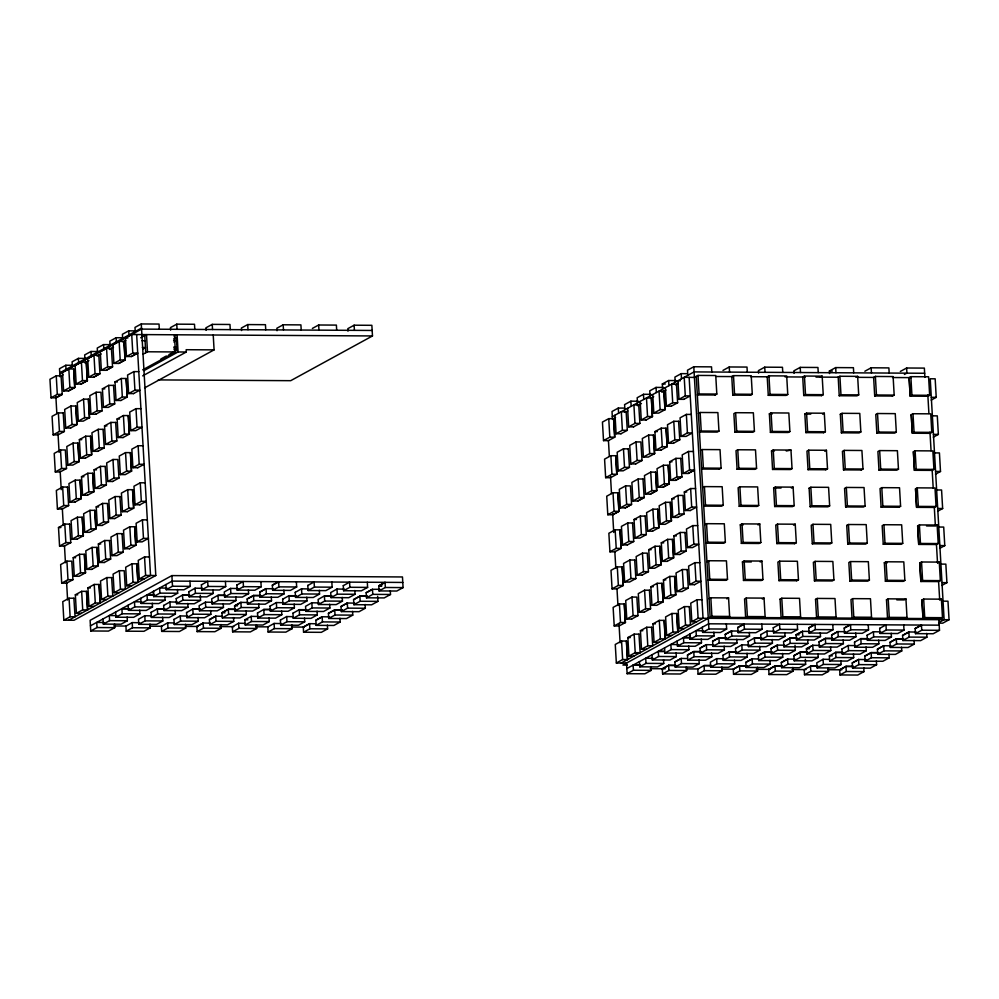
<?xml version="1.0" encoding="UTF-8"?>
<svg xmlns="http://www.w3.org/2000/svg" width="999" height="999" viewBox="0 0 999 999"><rect width="100%" height="100%" fill="white"/><g stroke="black" fill="none" stroke-linecap="round" stroke-linejoin="round"><path stroke-width="1.5" d="M71.716 365.284L65.809 365.259L59.515 368.693L59.977 376.723M85.777 358.416L78.384 358.366L72.103 361.813L72.39 366.958M98.364 351.536L90.971 351.486L84.678 354.932L84.977 360.077M110.939 344.643L103.546 344.605L97.253 348.052L97.552 353.196M123.514 337.762L116.134 337.724L109.84 341.159L110.14 346.316M136.101 330.881L128.709 330.844L122.415 334.278L122.715 339.423M159.328 329.208L159.028 324.063L141.284 323.951L135.002 327.397L135.29 332.542M59.753 372.814L141.521 328.072M59.815 373.838L141.583 329.108L372.165 330.457M61.164 375.861L56.244 375.836L49.95 379.27L51.024 397.802L55.944 397.839L62.238 394.393L61.064 375.861M68.819 368.943L62.525 372.39L63.599 390.921L68.531 390.946L74.813 387.512L73.751 368.981L68.819 368.943L69.893 387.487L63.599 390.921M81.406 362.063L75.112 365.509L76.174 384.041L81.106 384.066L87.4 380.631L86.326 362.1L81.406 362.063L82.467 380.594L76.174 384.041M98.901 355.207L93.981 355.182L87.687 358.629L88.761 377.16L93.681 377.185L99.975 373.738L98.801 355.207M106.556 348.301L100.275 351.735L101.336 370.279L106.269 370.304L112.55 366.858L111.389 348.326L106.556 348.301L107.63 366.833L101.336 370.279M119.143 341.421L112.85 344.855L113.923 363.386L118.844 363.424L125.137 359.977L124.063 341.446L119.143 341.421L120.205 359.952L113.923 363.386M126.498 356.506L132.792 353.072L137.712 353.097L131.431 356.531L126.498 356.506L125.424 337.974L131.718 334.528L372.477 335.951L371.865 325.312L354.121 325.199L347.839 328.646L347.977 331.168M60.327 376.323L63.049 374.825M84.865 362.899L88.948 360.664M97.128 356.181L101.211 353.946M109.39 349.475L113.474 347.24M123.014 342.02L125.749 340.534M140.709 337.787L146.503 334.615L147.49 351.785L143.032 354.22M194.793 329.42L194.493 324.263L176.761 324.163L170.467 327.61L170.617 330.12M51.024 397.802L57.305 394.368L62.238 394.393M88.761 377.16L95.042 373.713L99.975 373.738L93.581 377.185M142.745 349.063L145.442 347.59L142.382 347.565M55.844 397.839L62.138 394.393M68.419 390.946L74.713 387.512L73.651 368.981M81.006 384.066L87.3 380.631L86.226 362.1M106.169 370.304L112.45 366.858M118.744 363.424L125.037 359.977L123.963 341.446M131.319 356.531L137.612 353.097M174.363 336.288L177.098 334.802L178.084 351.96L144.018 370.604M173.726 339.011L176.448 337.525L177.173 350.087L169.018 354.545M173.901 342.033L176.623 340.547L173.589 340.534M230.27 329.62L229.97 324.475L212.238 324.375L205.944 327.809L206.094 330.332M63.299 412.924L58.379 412.899L52.085 416.333L53.159 434.865L58.079 434.902M70.567 428.009L76.948 424.575L75.887 406.044L70.954 406.019L64.673 409.453L65.734 427.984L70.667 428.022M83.541 399.125L77.248 402.572L78.322 421.103L83.242 421.128L89.535 417.694L88.461 399.163L83.541 399.125L84.603 417.657L78.322 421.103M95.717 414.248L102.11 410.814L100.936 392.27L96.116 392.245L89.823 395.691L90.897 414.223L95.817 414.248M113.524 385.389L114.698 403.921L108.304 407.367L103.471 407.342L102.41 388.811L108.691 385.364L113.624 385.389M120.979 400.487L116.059 400.449L114.985 381.918L121.279 378.484L126.199 378.509L127.273 397.04L120.879 400.487M138.786 371.628L133.854 371.603L127.572 375.037L128.634 393.569L133.566 393.606M174.4 350.749L177.123 349.263L174.088 349.25M160.851 359.016L166.296 356.031M142.695 369.842L175.412 351.948L174.413 334.79M142.682 375.874L186.301 352.01L186.164 349.712L214.086 349.875L213.224 335.015M265.746 329.832L265.447 324.687L247.702 324.575L241.421 328.022L241.558 330.544M53.159 434.865L59.441 431.431L64.373 431.456L63.199 412.924M65.734 427.984L72.028 424.55L76.948 424.575M90.897 414.223L97.19 410.776L102.11 410.814M103.471 407.342L109.765 403.896L114.698 403.921M116.059 400.449L122.34 397.015L127.273 397.04L126.099 378.509M128.634 393.569L134.927 390.134L139.848 390.159L133.466 393.594M57.979 434.902L64.373 431.456M144.58 387.899L214.086 349.875M301.211 330.045L300.911 324.887L283.179 324.787L276.885 328.234L277.035 330.744M60.115 471.965L66.508 468.519L65.335 449.987L60.514 449.962L54.221 453.396L55.295 471.928L60.215 471.965M73.089 443.081L66.808 446.516L67.87 465.047L72.802 465.084L79.083 461.638L78.022 443.106L73.089 443.081L74.163 461.613L67.87 465.047M85.377 458.191L80.457 458.166L79.383 439.635L85.677 436.188L90.597 436.226L91.671 454.757L85.277 458.191M103.184 429.345L98.252 429.308L91.958 432.754L93.032 451.286L97.964 451.311M115.659 422.452L116.833 440.984L110.439 444.43L105.607 444.405L104.545 425.874L110.839 422.427L115.759 422.452M123.114 437.55L118.194 437.512L117.12 418.981L123.414 415.547L128.347 415.572L129.408 434.103L123.014 437.55M140.921 408.691L135.989 408.666L129.708 412.1L130.769 430.631L135.702 430.669L141.995 427.222L137.063 427.197L130.769 430.631M312.362 328.434L318.656 325L336.388 325.1L336.688 330.244M55.295 471.928L61.588 468.494L66.508 468.519M80.457 458.166L86.738 454.72L91.671 454.757L90.497 436.226M93.032 451.286L99.326 447.839L104.246 447.877L103.084 429.345M105.607 444.405L111.9 440.959L116.833 440.984M118.194 437.512L124.488 434.078L129.408 434.103M97.852 451.311L104.246 447.877M67.582 487.05L62.65 487.025L56.356 490.472L57.43 509.003L62.363 509.028L68.644 505.581L67.482 487.05M74.838 502.147L81.231 498.701L80.157 480.169L75.237 480.144L68.943 483.578L70.005 502.11L74.937 502.147M87.512 495.254L82.592 495.229L81.518 476.698L87.812 473.264L92.732 473.289L93.806 491.82L87.413 495.254M105.22 466.408L106.381 484.94L100 488.374L95.167 488.349L94.106 469.817L100.387 466.371L105.32 466.408M112.575 481.493L118.968 478.046L117.795 459.515L112.974 459.49L106.681 462.937L107.755 481.468L112.675 481.493M125.549 452.609L119.256 456.056L120.33 474.587L125.262 474.612L131.543 471.166L130.482 452.634L125.549 452.609L126.623 471.141L120.33 474.587M143.057 445.754L138.137 445.729L131.843 449.163L132.904 467.694L137.837 467.732M372.477 335.951L290.709 380.681L158.279 379.907M57.43 509.003L63.724 505.556L68.644 505.581M70.005 502.11L76.299 498.676L81.231 498.701L80.057 480.169M82.592 495.229L88.886 491.795L93.806 491.82M95.167 488.349L101.461 484.902L106.381 484.94M107.755 481.468L114.036 478.022L118.968 478.046M132.904 467.694L139.198 464.26L144.131 464.285L137.737 467.732M69.618 524.113L70.779 542.644L64.398 546.091L59.565 546.066L58.504 527.534L64.785 524.088L69.718 524.113M76.973 539.21L83.367 535.764L82.293 517.232L77.373 517.207L71.079 520.641L72.153 539.173L77.073 539.21M89.947 510.327L83.654 513.761L84.728 532.292L89.648 532.33L95.941 528.883L94.88 510.352L89.947 510.327L91.021 528.858L84.728 532.292M102.235 525.437L97.303 525.412L96.241 506.88L102.522 503.434L107.455 503.471L108.529 522.002L102.135 525.437M120.03 496.59L115.11 496.553L108.816 499.999L109.89 518.531L114.81 518.556M127.298 511.675L133.679 508.229L132.617 489.697L127.685 489.672L121.403 493.119L122.465 511.65L127.397 511.675M145.192 482.817L140.272 482.792L133.978 486.226L135.052 504.757L139.972 504.795M59.565 546.066L65.859 542.619L70.779 542.644M72.153 539.173L78.434 535.739L83.367 535.764M97.303 525.412L103.596 521.965L108.529 522.002M109.89 518.531L116.171 515.084L121.104 515.122L119.93 496.578M122.465 511.65L128.759 508.204L133.679 508.229L132.517 489.697M135.052 504.757L141.334 501.323L146.266 501.348L139.872 504.795M114.71 518.556L121.104 515.122M66.533 583.154L72.927 579.707L71.753 561.176L66.921 561.151L60.639 564.597L61.701 583.129L66.633 583.154M73.214 557.704L79.508 554.27L84.428 554.295L85.502 572.827L79.108 576.273L74.288 576.248L73.214 557.704L75.624 557.729M91.696 569.393L98.077 565.946L97.015 547.415L92.083 547.39L85.802 550.824L86.863 569.355L91.796 569.393M104.371 562.499L99.438 562.474L98.377 543.943L104.67 540.496L109.59 540.534M122.178 533.653L117.245 533.616L110.951 537.062L112.025 555.594L116.945 555.619L123.239 552.185L122.065 533.653M129.433 548.738L135.827 545.292L134.753 526.76L129.82 526.735L123.539 530.182L124.6 548.713L129.533 548.738M147.328 519.88L142.407 519.855L136.114 523.289L137.188 541.833L142.108 541.858L148.401 538.411L143.469 538.386L137.188 541.833M61.701 583.129L67.994 579.682L72.927 579.707M74.288 576.248L80.569 572.802L85.502 572.827M86.863 569.355L93.157 565.921L98.077 565.946L96.915 547.415M99.438 562.474L105.732 559.04L110.664 559.065L109.49 540.534M112.025 555.594L118.319 552.147L123.239 552.185M124.6 548.713L130.894 545.267L135.827 545.292M104.271 562.499L110.664 559.065M73.988 598.239L69.068 598.214L62.775 601.66L63.836 620.192L74.026 620.254L155.794 575.511L141.284 323.951M81.344 613.336L76.424 613.311L75.35 594.78L81.643 591.333L86.563 591.358L87.637 609.889L82.592 609.927M87.937 587.887L94.218 584.452L99.151 584.477L100.212 603.009L95.292 602.984L88.998 606.418L87.937 587.887L90.347 587.912M111.726 577.597L106.806 577.572L100.512 581.006L101.586 599.537L106.506 599.575M114.161 592.657L120.454 589.21L125.375 589.248L124.213 570.716L119.38 570.679L113.087 574.125L114.161 592.657L119.093 592.682M126.736 585.776L133.029 582.33L137.962 582.367L136.888 563.823L131.968 563.798L125.674 567.245L126.736 585.776L131.668 585.801M149.475 556.942L144.543 556.918L138.249 560.364L139.323 578.896L144.243 578.921M63.836 620.192L70.13 616.745L75.062 616.783L73.889 598.239M76.424 613.311L82.717 609.865L81.643 591.333M101.586 599.537L107.867 596.103L112.8 596.128L111.626 577.597M139.323 578.896L145.617 575.449L155.794 575.511M68.769 620.217L150.537 575.474L136.651 334.565M379.058 590.933L385.339 587.487L385.052 582.342L378.758 585.789L379.058 590.933L396.79 591.033L403.084 587.599L402.472 576.96L171.89 575.599L90.122 620.342L90.734 630.981L108.479 631.081L114.76 627.647L114.548 623.863M90.434 625.836L172.215 581.093L402.784 582.442M90.734 630.981L97.028 627.547L114.76 627.647M103.022 618.955L103.322 624.1L109.603 620.654L127.348 620.766L127.123 616.982M115.597 612.062L115.896 617.22L122.19 613.773L139.922 613.873L139.71 610.102M128.184 605.182L128.471 610.339L134.765 606.893L152.497 606.992L152.285 603.209M140.759 598.301L141.059 603.446L147.352 600.012L165.085 600.112L164.86 596.328M153.334 591.42L153.634 596.565L159.927 593.131L177.66 593.231L177.447 589.447M165.921 584.54L166.221 589.685L172.502 586.238L190.247 586.351L189.947 581.193M127.348 620.766L121.054 624.2L103.322 624.1M139.922 613.873L133.629 617.32L115.896 617.22M152.497 606.992L146.216 610.439L128.471 610.339M165.085 600.112L158.791 603.558L141.059 603.446M177.66 593.231L171.378 596.665L153.634 596.565M190.247 586.351L183.953 589.785L166.221 589.685M139.598 622.752L132.205 622.602L125.924 626.148L126.211 631.193L143.943 631.293L150.237 627.859L150.012 624.075M150.699 615.859L144.78 615.721L138.499 619.268L138.786 624.313L156.531 624.412L162.812 620.966L162.6 617.182M151.074 612.387L157.367 608.841L164.748 608.878M163.661 605.494L169.942 601.947L177.335 602.097M176.236 598.613L182.517 595.067L189.91 595.117L182.53 595.179M188.823 591.733L195.105 588.186L202.497 588.336M201.398 584.852L207.68 581.306L207.979 586.45L201.686 589.897L201.398 584.74M126.211 631.193L132.505 627.747L150.237 627.859M138.786 624.313L145.08 620.866L162.812 620.966M151.074 612.275L151.373 617.419L157.655 613.985L175.399 614.085L175.175 610.302M163.649 605.394L163.948 610.539L170.242 607.105L187.974 607.205L187.762 603.421M176.236 598.513L176.536 603.658L182.817 600.212L200.562 600.324L200.262 595.279M188.811 591.633L189.111 596.778L195.404 593.331L213.137 593.443L212.924 589.66M175.399 614.085L169.106 617.532L151.373 617.419M187.974 607.205L181.681 610.651L163.948 610.539M200.562 600.324L194.268 603.758L176.536 603.658M213.137 593.443L206.843 596.878L189.111 596.778M225.424 581.406L225.712 586.55L219.43 589.997L201.686 589.897M161.388 626.361L167.682 622.814L173.589 622.951M173.976 619.467L180.257 615.921L187.65 616.071M186.551 612.587L192.832 609.04L200.225 609.09M212.812 602.31L205.419 602.16L199.138 605.706L199.425 610.751L217.158 610.851L223.451 607.417L223.227 603.633M237.974 588.548L230.582 588.399L224.288 591.945L224.588 596.977L242.32 597.09L248.614 593.643L248.389 589.86M236.875 585.052L243.157 581.505L243.456 586.663L237.163 590.097L236.863 584.952M161.388 626.248L161.688 631.393L167.969 627.959L185.714 628.059L185.489 624.275M173.963 619.368L174.263 624.512L180.557 621.078L198.289 621.178L198.077 617.394M186.551 612.487L186.838 617.632L193.132 614.185L210.864 614.298L210.652 610.514M199.425 610.751L205.719 607.305L223.451 607.417M225.387 595.317L217.994 595.279L211.713 598.826L212 603.871L218.294 600.424L236.026 600.524L235.814 596.753M224.588 596.977L230.869 593.543L248.614 593.643M185.714 628.059L179.42 631.505L161.688 631.393M198.289 621.178L191.995 624.625L174.263 624.512M210.864 614.298L204.583 617.732L186.838 617.632M236.026 600.524L229.745 603.97L212 603.871M260.889 581.618L261.189 586.763L254.895 590.209L237.163 590.097M210.539 623.164L203.147 623.014L196.853 626.46L197.153 631.605L214.897 631.705L221.179 628.271L220.966 624.487M221.653 616.271L215.734 616.133L209.44 619.58L209.74 624.725L227.472 624.825L233.766 621.39L233.541 617.607M246.129 610.726L246.341 614.497L240.047 617.944L222.315 617.844L222.015 612.687L228.309 609.253L235.702 609.29M258.704 603.833L258.928 607.617L252.635 611.063L234.89 610.951L234.603 605.806L240.884 602.372L248.289 602.522M260.864 595.529L253.471 595.479L247.178 598.925L247.477 604.07L265.21 604.183L271.503 600.736L271.278 596.952M272.34 585.164L278.634 581.718L278.921 586.863L272.64 590.309L272.34 585.164L278.634 581.83M196.865 626.56L203.159 623.126M209.44 619.68L215.734 616.246M222.028 612.799L228.309 609.353L235.702 609.402M234.603 605.918L240.896 602.472M247.19 599.038L253.471 595.591L260.864 595.629M259.765 592.145L266.059 588.711L273.451 588.748M197.153 631.605L203.446 628.159L221.179 628.271M209.74 624.725L216.021 621.278L233.766 621.39M222.315 617.844L228.609 614.397L246.341 614.497M234.89 610.951L241.184 607.517L258.928 607.617M247.477 604.07L253.771 600.636L271.503 600.736M266.346 593.756L266.046 588.598L259.765 592.045L260.052 597.19L266.346 593.756L284.078 593.856L283.866 590.072M624.225 408.091L618.306 408.054L612.025 411.501L612.474 419.393M638.274 401.223L630.893 401.173L624.6 404.62L624.899 409.765M650.861 394.33L643.468 394.293L637.175 397.739L637.474 402.884M663.436 387.45L656.043 387.412L649.762 390.846L650.062 396.004M662.637 389.111L662.337 383.966L668.631 380.532L676.023 380.569M687.125 373.676L681.206 373.638L674.924 377.085L675.212 382.23M711.825 372.015L711.525 366.858L693.793 366.758L687.499 370.204L687.799 375.349M284.078 593.856L277.797 597.29L260.052 597.19M296.366 581.818L296.666 586.975L290.372 590.409L272.64 590.309M608.341 440.634L614.735 437.2L613.673 418.668L608.741 418.643L602.447 422.077L603.521 440.609L608.441 440.634M612.312 416.645L694.08 371.903L924.662 373.264M244.543 623.364L238.624 623.226L232.342 626.773L232.63 631.818L250.362 631.917L256.656 628.471L256.443 624.7M269.018 617.807L269.231 621.59L262.949 625.037L245.205 624.937L244.917 619.78L251.199 616.346L258.604 616.495M257.492 613.011L263.786 609.465L271.166 609.502L263.786 609.565M270.08 606.118L276.361 602.572L283.753 602.722M282.655 599.238L288.948 595.691L296.328 595.741L288.948 595.804M295.242 592.357L301.523 588.811L308.916 588.96M307.817 585.476L314.098 581.93L314.398 587.075L308.104 590.521L307.817 585.364M612.824 419.13L615.559 417.632M625.099 412.412L627.822 410.926M637.362 405.706L641.445 403.471M650.986 398.251L653.708 396.753M661.887 392.282L665.983 390.047M675.524 384.827L678.246 383.329M715.072 395.017L716.82 394.056L715.746 375.524L698.014 375.424L694.405 377.397L684.215 377.335L685.289 395.866L678.995 399.313L677.934 380.781L680.344 380.794M232.63 631.818L238.923 628.371L256.656 628.471M245.205 624.937L251.498 621.49L269.231 621.59M257.492 612.899L257.792 618.044L264.073 614.61L281.818 614.71L281.593 610.926M270.067 606.018L270.367 611.163L276.661 607.729L294.393 607.829L294.181 604.045M282.655 599.138L282.954 604.283L289.235 600.836L306.98 600.948L306.755 597.165M295.229 592.257L295.529 597.402L301.823 593.955L319.555 594.055L319.343 590.284M722.976 370.404L729.258 366.97L747.002 367.07L747.289 372.215M281.818 614.71L275.524 618.156L257.792 618.044M294.393 607.829L288.099 611.263L270.367 611.163M306.98 600.948L300.687 604.383L282.954 604.283M319.555 594.055L313.261 597.502L295.529 597.402M331.843 582.03L332.13 587.175L325.849 590.621L308.104 590.521M603.521 440.609L609.815 437.175L614.735 437.2L613.561 418.668M615.034 415.197L616.096 433.728L622.389 430.282L627.31 430.319L626.148 411.788M627.609 408.316L628.683 426.848L634.964 423.401L639.897 423.426L638.723 404.895M640.184 401.436L641.258 419.967L647.552 416.521L652.472 416.546L651.41 398.014L646.478 397.989L647.552 416.521M652.772 394.543L653.833 413.074L660.127 409.64L665.059 409.665L663.985 391.133L659.065 391.108L660.127 409.64M665.346 387.662L666.42 406.193L672.714 402.759L677.634 402.784L676.46 384.253L671.64 384.228L672.714 402.759M267.807 626.985L274.101 623.438L281.493 623.588M280.394 620.092L286.676 616.545L292.595 616.695M292.969 613.211L299.25 609.665L306.643 609.715M319.23 602.934L311.838 602.784L305.557 606.331L305.844 611.376L323.576 611.475L329.87 608.041L329.645 604.258M344.393 589.173L337 589.023L330.706 592.569L331.006 597.602L348.738 597.714L355.032 594.268L354.807 590.484M343.294 585.676L349.575 582.13L349.875 587.287L343.581 590.721L343.281 585.576M620.928 433.753L627.31 430.319M633.503 426.873L639.897 423.426M646.078 419.992L652.472 416.546M665.059 409.665L658.666 413.111L653.833 413.074M671.241 406.218L677.634 402.784M683.828 399.338L690.222 395.904L685.289 395.866M716.82 394.056L699.088 393.956L697.339 394.905L715.109 394.992M731.743 376.586L733.491 375.636L751.223 375.736L752.297 394.268L750.549 395.217M267.807 626.873L268.107 632.017L274.388 628.583L292.133 628.683L291.908 624.899M280.382 619.992L280.682 625.137L286.975 621.703L304.707 621.803L304.495 618.019M292.969 613.111L293.256 618.256L299.55 614.81L317.282 614.922L317.07 611.138M305.844 611.376L312.138 607.929L329.87 608.041M331.805 595.941L324.413 595.904L318.132 599.45L318.419 604.495L324.712 601.048L342.445 601.148L342.232 597.377M331.006 597.602L337.287 594.168L355.032 594.268M782.766 372.427L782.467 367.282L764.735 367.17L758.441 370.617L758.591 373.139M292.133 628.683L285.839 632.13L268.107 632.017M304.707 621.803L298.414 625.249L280.682 625.137M317.282 614.922L311.001 618.356L293.256 618.256M342.445 601.148L336.163 604.595L318.419 604.495M367.307 582.242L367.607 587.387L361.313 590.834L343.581 590.721M610.476 477.709L616.87 474.263L615.809 455.731L610.876 455.706L604.582 459.14L605.656 477.672L610.589 477.709M628.383 448.851L623.463 448.813L617.17 452.26L618.231 470.791L623.164 470.816L629.457 467.382L628.284 448.851M635.639 463.936L642.032 460.502L640.859 441.958L636.038 441.933L629.745 445.379L630.819 463.911L635.739 463.936M648.613 435.052L642.332 438.499L643.393 457.03L648.326 457.055L654.607 453.608L653.546 435.077L648.613 435.052L649.687 453.583L643.393 457.03M660.901 450.174L655.981 450.137L654.907 431.605L661.201 428.171L666.121 428.196L667.195 446.728L660.801 450.174M678.708 421.316L673.776 421.291L667.482 424.725L668.556 443.256L673.488 443.294M691.283 414.435L686.363 414.398L680.069 417.844L681.131 436.376L686.063 436.401L692.357 432.967L687.424 432.929L681.131 436.376M315.484 623.776L309.565 623.638L303.284 627.085L303.571 632.23L321.316 632.33L327.597 628.895L327.385 625.112M329.545 616.907L322.153 616.758L315.859 620.204L316.159 625.349L333.891 625.449L340.184 622.015L339.96 618.231M342.12 609.914L334.727 609.877L328.434 613.311L328.733 618.468L346.466 618.568L352.759 615.122L352.547 611.351M354.707 603.146L347.302 602.996L341.021 606.43L341.321 611.575L359.053 611.688L365.347 608.241L365.122 604.457M367.282 596.153L359.89 596.103L353.596 599.55L353.896 604.695L371.628 604.807L377.922 601.361L377.634 596.316M303.284 627.185L309.578 623.751M315.859 620.304L322.153 616.87M328.446 613.423L334.74 609.977L342.12 610.027M341.021 606.543L347.315 603.096M353.609 599.662L359.89 596.216L367.282 596.253M366.183 592.769L372.477 589.335L379.857 589.273M385.052 582.454L378.758 585.889L381.718 585.913M698.401 413.449L700.149 412.487L717.881 412.587L718.955 431.118L717.207 432.08L699.475 431.98L701.223 431.019L718.955 431.118M731.78 376.573L732.804 395.117L734.552 394.168L752.297 394.268M768.955 375.836L767.207 376.798L768.281 395.329L786.051 395.417L787.761 394.48L786.7 375.949L768.955 375.836L770.029 394.368L768.281 395.329M303.571 632.23L309.865 628.783L327.597 628.895M316.159 625.349L322.44 621.902L340.184 622.015M328.733 618.468L335.027 615.022L352.759 615.122M341.321 611.575L347.602 608.141L365.347 608.241M353.896 604.695L360.189 601.261L377.922 601.361M372.764 594.368L372.465 589.223L366.183 592.669L366.471 597.814L372.764 594.368L390.497 594.48L390.284 590.696M818.243 372.639L817.944 367.482L800.211 367.382L793.918 370.829L794.068 373.351M390.497 594.48L384.215 597.914L366.471 597.814M605.656 477.672L611.95 474.238L616.87 474.263M618.231 470.791L624.525 467.345L629.457 467.382M630.819 463.911L637.112 460.464L642.032 460.502M655.981 450.137L662.262 446.703L667.195 446.728L666.021 428.196M668.556 443.256L674.849 439.822L679.77 439.847L678.608 421.316M673.376 443.294L679.77 439.847M735.626 412.699L733.878 413.648L734.939 432.18L752.722 432.267L754.432 431.331L753.358 412.799L735.626 412.699L736.688 431.231L734.939 432.18M802.684 376.998L804.432 376.049L822.165 376.148L823.238 394.68L821.49 395.641M829.532 373.551L829.395 371.029L835.676 367.595L853.421 367.694L853.72 372.839M820.416 377.11L822.165 376.148M613.011 492.769L606.73 496.203L607.792 514.735L612.724 514.772L619.005 511.326L617.944 492.794L613.011 492.769L614.085 511.301L607.792 514.735M625.599 485.876L619.305 489.323L620.379 507.854L625.299 507.879L631.593 504.445L630.419 485.914L625.599 485.876L626.66 504.42L620.379 507.854M643.106 479.033L638.174 478.996L631.88 482.442L632.954 500.974L637.874 500.998L644.168 497.564L642.994 479.033M650.749 472.115L644.467 475.561L645.529 494.093L650.461 494.118L656.755 490.671L655.681 472.14L650.749 472.115L651.823 490.646L645.529 494.093M663.336 465.234L657.042 468.668L658.116 487.212L663.036 487.237L669.33 483.791L668.256 465.259L663.336 465.234L664.397 483.766L658.116 487.212M680.744 458.379L681.905 476.91L675.624 480.357L670.691 480.319L669.63 461.788L675.911 458.354L680.843 458.379M693.418 451.498L688.498 451.461L682.205 454.907L683.279 473.439L688.199 473.464L694.492 470.029L689.56 470.005L683.279 473.439M700.536 450.512L702.285 449.55L720.029 449.65L721.091 468.181L719.342 469.143M769.355 413.861L771.091 412.899L788.835 413.012L789.897 431.543L788.149 432.492L770.416 432.392L769.38 413.836L772.339 413.861M802.721 376.985L803.758 395.529L805.506 394.58L823.238 394.68M838.161 377.21L839.909 376.261L857.641 376.361L858.715 394.892L856.967 395.841L839.222 395.741L838.198 377.197M864.859 371.241L871.153 367.794L888.885 367.907L889.185 373.052M855.931 377.297L857.641 376.361M632.954 500.974L639.248 497.527L644.168 497.564M670.691 480.319L676.985 476.885L681.905 476.91M612.624 514.772L618.905 511.326L617.844 492.794M625.199 507.879L631.493 504.445L626.66 504.42M637.774 500.998L644.068 497.564M650.361 494.118L656.643 490.671L655.581 472.14M662.936 487.237L669.23 483.791L668.156 465.259M675.524 480.357L681.805 476.91M688.099 473.464L694.392 470.029M721.091 468.181L703.358 468.081L701.61 469.043L719.38 469.118M737.761 449.762L736.013 450.711L737.087 469.243L754.857 469.33L756.568 468.394L755.494 449.862L737.761 449.762L738.823 468.294L737.087 469.243M770.416 432.392L772.165 431.431L789.897 431.543M823.663 432.679L805.893 432.604L804.857 414.048L806.568 413.111L824.3 413.211L825.374 431.743L823.626 432.704M839.222 395.741L840.971 394.792L858.715 394.892M892.432 396.054L894.18 395.104L893.118 376.573L875.374 376.461L873.626 377.422L874.699 395.954L892.469 396.041M875.711 376.461L873.963 377.422L858.291 377.335M900.336 371.453L906.63 368.007L924.362 368.107L924.899 377.372M822.589 414.148L824.3 413.211M614.76 551.835L621.153 548.389L620.079 529.857L615.147 529.832L608.866 533.266L609.927 551.798L614.86 551.835M632.654 522.976L627.734 522.952L621.44 526.386L622.514 544.917L627.434 544.954M645.142 516.096L646.303 534.627L639.909 538.061L635.089 538.036L634.028 519.505L640.309 516.058L645.242 516.096M652.497 531.181L658.89 527.747L657.817 509.203L652.896 509.178L646.603 512.624L647.664 531.156L652.597 531.181M665.471 502.297L659.178 505.744L660.252 524.275L665.172 524.3L671.465 520.854L670.404 502.322L665.471 502.297L666.545 520.829L660.252 524.275M677.759 517.42L672.827 517.382L671.765 498.851L678.046 495.417L682.979 495.442L684.053 513.973L677.659 517.42M690.334 510.539L685.414 510.501L684.34 491.97L690.634 488.536L695.554 488.561M904.407 374.425L906.917 373.052M702.672 487.574L704.42 486.613L722.165 486.713L723.226 505.257L721.478 506.206L703.746 506.106L705.494 505.144L723.226 505.257M771.528 450.899L772.552 469.455L790.321 469.542L792.045 468.606L790.971 450.074L773.238 449.962L771.49 450.924L774.437 450.936M805.893 432.604L807.642 431.643L825.374 431.743M840.296 414.273L842.045 413.324L859.777 413.424L860.851 431.955L859.103 432.917L841.358 432.804L840.334 414.26M874.699 395.954L876.448 394.992L894.18 395.104M927.946 396.241L910.176 396.153L909.102 377.622L910.851 376.673L928.583 376.773L929.657 395.304L927.909 396.266M790.971 450.074L786.263 451.011M609.927 551.798L616.221 548.364L621.153 548.389L619.979 529.857M622.514 544.917L628.796 541.483L633.728 541.508L632.554 522.976M635.089 538.036L641.383 534.59L646.303 534.627M647.664 531.156L653.958 527.709L658.89 527.747M672.827 517.382L679.12 513.948L684.053 513.973M685.414 510.501L691.695 507.067L696.628 507.092L690.234 510.526M627.335 544.942L633.728 541.508M756.955 506.418L758.703 505.457L757.629 486.925L739.897 486.825L738.149 487.774L739.223 506.306L756.992 506.393M772.552 469.455L774.3 468.494L792.045 468.606M825.761 469.767L827.509 468.806L826.448 450.274L808.703 450.174L806.955 451.136L808.029 469.667L825.798 469.742M841.358 432.804L843.106 431.855L860.851 431.955M877.522 413.524L875.773 414.485L876.835 433.017L894.605 433.104L896.315 432.167L895.254 413.636L877.522 413.524L878.583 432.055L876.835 433.017M929.657 395.304L911.925 395.204L910.176 396.153L909.14 377.61M824.737 451.211L826.448 450.274M616.895 588.898L623.289 585.451L622.215 566.92L617.295 566.895L611.001 570.329L612.062 588.861L616.995 588.898M634.79 560.039L629.87 560.014L623.576 563.448L624.65 581.98L629.57 582.017L635.864 578.571L634.69 560.039M642.057 575.124L648.438 571.69L647.277 553.159L642.444 553.121L636.163 556.568L637.225 575.099L642.157 575.124M648.738 549.687L655.032 546.241L659.952 546.278L661.026 564.81L654.632 568.244L649.812 568.219L648.738 549.687L651.148 549.7M667.32 561.363L662.387 561.338L661.313 542.807L667.607 539.36L672.539 539.385L673.601 557.917L667.207 561.363M679.894 554.482L674.962 554.445L673.9 535.914L680.194 532.479L685.114 532.504M697.702 525.624L692.769 525.599L686.475 529.033L687.549 547.564L692.469 547.602L698.763 544.155L693.843 544.13L687.549 547.564M931.193 400.099L936.225 397.34L935.164 378.808L930.231 378.783L944.117 619.692L938.673 622.677M704.819 524.637L706.568 523.676L724.3 523.788L725.361 542.32L723.626 543.269L705.881 543.169L707.629 542.207L725.361 542.32M739.223 506.306L740.971 505.357L758.703 505.457M773.626 487.987L775.374 487.025L793.106 487.137L794.18 505.669L792.432 506.618L774.687 506.518L773.663 487.962L781.056 488.012M808.029 469.667L809.777 468.706L827.509 468.806M861.238 469.98L862.986 469.018L861.912 450.487L844.18 450.387L842.432 451.336L843.506 469.867L861.275 469.955M911.238 414.685L912.986 413.736L930.731 413.836L931.792 432.367L930.044 433.329L912.312 433.229L911.238 414.685L912.349 433.204L914.06 432.267L931.792 432.367M791.395 488.074L793.106 487.137M612.062 588.861L618.356 585.426L623.289 585.451M624.65 581.98L630.943 578.546L635.864 578.571M637.225 575.099L643.518 571.653L648.438 571.69M649.812 568.219L656.093 564.772L661.026 564.81M662.387 561.338L668.681 557.892L673.601 557.917L672.439 539.385M674.962 554.445L681.256 551.011L686.188 551.036L685.014 532.504M679.795 554.482L686.188 551.036M740.284 524.837L742.032 523.888L759.777 523.988L760.838 542.519L759.09 543.481L741.358 543.369L740.321 524.825L743.281 524.837M774.687 506.518L776.435 505.569L794.18 505.669M809.103 488.199L810.838 487.237L828.583 487.337L829.645 505.869L827.896 506.83L810.164 506.73L809.128 488.174M843.506 469.867L845.254 468.918L862.986 469.018M879.657 450.586L877.909 451.548L878.97 470.079L896.752 470.167L898.463 469.23L897.389 450.699L879.657 450.586L880.718 469.118L878.97 470.079M758.029 524.95L759.777 523.988M619.43 603.958L613.136 607.404L614.21 625.936L619.13 625.961L625.424 622.514L624.35 603.983L619.43 603.958L620.491 622.489L614.21 625.936M631.605 619.08L637.999 615.634L636.838 597.102L632.005 597.077L625.711 600.511L626.785 619.043L631.705 619.08M649.512 590.222L644.58 590.197L638.299 593.631L639.36 612.162L644.293 612.187M650.873 586.75L657.167 583.304L662.087 583.341L663.161 601.873L656.768 605.307L651.947 605.282L650.873 586.75L653.284 586.763M669.455 598.426L664.522 598.401L663.461 579.87L669.742 576.423L674.675 576.448L675.736 594.979L669.355 598.426M687.25 569.567L682.329 569.542L676.036 572.989L677.11 591.52L682.03 591.545L688.323 588.099L687.15 569.567M699.837 562.687L694.904 562.662L688.611 566.096L689.685 584.627L694.617 584.665M933.328 437.162L938.361 434.403L937.299 415.871L932.367 415.846M706.955 561.7L708.703 560.739L726.435 560.851L727.509 579.383L725.761 580.332M741.358 543.369L743.106 542.42L760.838 542.519M794.567 543.681L796.315 542.732L795.241 524.2L777.509 524.1L775.761 525.049L776.835 543.581L794.605 543.668M810.164 506.73L811.912 505.769L829.645 505.869M846.315 487.45L844.567 488.399L845.641 506.93L863.411 507.017L865.122 506.081L864.048 487.549L846.315 487.45L847.389 505.981L845.641 506.93M932.179 470.392L933.928 469.43L932.866 450.899L915.121 450.799L913.373 451.76L914.447 470.292L932.217 470.367M793.531 525.137L795.241 524.2M626.785 619.043L633.079 615.609L637.999 615.634M639.36 612.162L645.654 608.728L650.586 608.753L649.412 590.222M651.947 605.282L658.229 601.835L663.161 601.873L661.987 583.341M664.522 598.401L670.816 594.954L675.736 594.979M677.11 591.52L683.391 588.074L688.323 588.099M689.685 584.627L695.978 581.193L700.898 581.218L694.505 584.665M644.193 612.187L650.586 608.753M727.509 579.383L709.765 579.27L708.016 580.232L725.798 580.319M742.457 561.888L743.493 580.444L761.263 580.519L762.974 579.582L761.912 561.051L744.168 560.951L742.419 561.913L751.323 561.938M776.835 543.581L778.571 542.632L796.315 542.732M812.986 524.3L811.238 525.262L812.299 543.793L830.069 543.881L831.78 542.944L830.718 524.413L812.986 524.3L814.048 542.832L812.299 543.793M898.85 507.242L900.599 506.293L899.525 487.762L881.792 487.649L880.044 488.611L881.106 507.142L898.888 507.23M914.447 470.292L916.195 469.33L933.928 469.43M760.202 561.987L761.912 561.051M616.346 662.999L622.627 659.552L627.559 659.577L626.485 641.046L621.565 641.021L615.272 644.467L616.346 662.999L626.523 663.049L627.135 673.688L644.879 673.801L651.161 670.354L650.948 666.57M633.853 656.143L628.92 656.106L627.859 637.574L634.14 634.14L639.073 634.165M646.428 649.263L641.495 649.225L640.434 630.694L646.728 627.26L651.648 627.285M653.009 623.813L659.303 620.367L664.235 620.404L665.297 638.935L660.376 638.898L654.083 642.345L653.009 623.813L655.431 623.826M666.658 635.464L672.951 632.017L677.884 632.055L676.81 613.523L671.877 613.486L665.596 616.932L666.658 635.464L671.59 635.489M689.385 606.63L684.465 606.605L678.171 610.052L679.245 628.583L684.165 628.608M701.972 599.75L697.04 599.725L690.759 603.159L691.82 621.69L696.753 621.728M935.464 474.225L940.496 471.466L939.435 452.934L934.502 452.909M709.09 598.763L710.838 597.802L728.571 597.914L729.645 616.445L727.896 617.394M743.493 580.444L745.242 579.482L762.974 579.582M796.702 580.756L798.451 579.795L797.377 561.263L779.645 561.163L777.896 562.112L778.97 580.644L796.74 580.731M846.702 525.462L848.451 524.512L866.195 524.612L867.257 543.144L865.509 544.105L847.776 543.993L846.74 525.449M881.106 507.142L882.854 506.181L900.599 506.293M917.257 487.862L915.521 488.823L916.582 507.355L934.352 507.43L936.063 506.493L935.002 487.962L917.257 487.862L918.331 506.393L916.582 507.355L915.546 488.798M726.822 598.863L728.571 597.914M628.92 656.106L635.214 652.672L640.134 652.697L638.973 634.165M641.495 649.225L647.789 645.791L652.722 645.816L651.548 627.285M679.245 628.583L685.526 625.137L690.459 625.162L689.285 606.63M691.82 621.69L698.114 618.256L949.05 619.73L947.976 601.198L943.056 601.161M621.266 663.024L703.034 618.281L689.148 377.372M729.645 616.445L711.9 616.333L622.914 665.034L627.347 665.059M746.303 598.014L744.567 598.975L745.629 617.507L747.377 616.545L765.109 616.645L764.048 598.114L746.303 598.014L747.377 616.545M778.97 580.644L780.719 579.695L798.451 579.795M815.122 561.363L813.373 562.325L814.435 580.856L832.217 580.943L833.928 580.007L832.854 561.475L815.122 561.363L816.183 579.895L814.435 580.856M847.776 543.993L849.525 543.044L867.257 543.144M883.928 524.725L882.179 525.674L883.253 544.205L901.023 544.293L902.734 543.356L901.66 524.825L883.928 524.725L884.989 543.256L883.253 544.205M626.835 668.543L708.616 623.801L939.185 625.162M762.337 599.05L764.048 598.114M627.135 673.688L633.428 670.254L651.161 670.354M639.422 661.663L639.722 666.808L646.003 663.373L663.748 663.473L663.523 659.69M651.997 654.782L652.297 659.927L658.591 656.48L676.323 656.593L676.111 652.809M664.585 647.901L664.872 653.046L671.166 649.6L688.898 649.712L688.686 645.928M677.16 641.008L677.459 646.166L683.753 642.719L701.485 642.819L701.261 639.048M713.848 632.155L714.06 635.938L696.328 635.839L690.034 639.273L689.735 634.128M702.322 627.247L702.622 632.392L708.903 628.958L726.648 629.058L726.348 623.913M937.611 511.288L942.644 508.528L941.57 489.997L936.637 489.972M780.032 599.175L781.78 598.226L799.512 598.326L800.586 616.858L798.838 617.819M663.748 663.473L657.454 666.92L639.722 666.808M676.323 656.593L670.029 660.027L652.297 659.927M688.898 649.712L682.617 653.146L664.872 653.046M701.485 642.819L695.192 646.266L677.459 646.166M714.06 635.938L707.779 639.385L690.034 639.273L689.859 634.065M726.648 629.058L720.354 632.504L702.622 632.392M850.586 561.575L848.838 562.537L849.912 581.068L867.681 581.143L869.392 580.207L868.331 561.675L850.586 561.575L851.66 580.107L849.912 581.068M936.488 544.505L918.718 544.418L917.656 525.886L919.405 524.925L937.137 525.037L938.211 543.568L936.463 544.517M662.325 668.855L668.606 665.421L675.998 665.459L668.606 665.309L662.312 668.756L662.612 673.9L680.344 674L686.638 670.566L686.413 666.783M687.1 658.566L681.181 658.428L674.887 661.875L675.187 667.02L692.931 667.12L699.213 663.686L699 659.902M701.148 651.585L693.768 651.548L687.474 654.982L687.774 660.139L705.506 660.239L711.8 656.793L711.575 653.021M713.736 644.817L706.343 644.667L700.049 648.101L700.349 653.246L718.081 653.358L724.375 649.912L724.163 646.128M726.31 637.824L718.918 637.774L712.637 641.221L712.924 646.365L730.669 646.478L736.962 643.031L736.738 639.248M737.799 627.459L744.08 624.013L744.38 629.158L738.086 632.604L737.799 627.459L744.093 624.125M674.899 661.975L681.193 658.528M687.474 655.094L693.768 651.648L701.161 651.698M700.062 648.214L706.355 644.767M712.637 641.333L718.93 637.886L726.323 637.924M725.224 634.44L731.505 631.006L738.898 631.043M763.361 617.607L765.109 616.645M662.612 673.9L668.905 670.454L686.638 670.566M675.187 667.02L681.48 663.573L699.213 663.686M687.774 660.139L694.055 656.693L711.8 656.793M700.349 653.246L706.643 649.812L724.375 649.912M712.924 646.365L719.218 642.931L736.962 643.031M731.805 636.038L731.505 630.893L725.212 634.34L725.511 639.485L731.805 636.038L749.537 636.151L749.312 632.367M937.137 525.037L935.426 525.973L926.523 525.936M800.586 616.858L782.854 616.758L781.106 617.707L780.069 599.163M815.509 599.388L817.257 598.426L834.989 598.538L836.063 617.07L834.315 618.019M749.537 636.151L743.244 639.585L725.511 639.485M761.825 624.113L762.112 629.27L755.831 632.704L738.086 632.604M903.121 581.381L904.869 580.419L903.795 561.888L886.063 561.788L884.315 562.737L887.312 562.737M938.211 543.568L920.466 543.456L918.718 544.418L917.694 525.861M724.05 658.791L716.658 658.641L710.376 662.187L710.664 667.232L728.396 667.332L734.69 663.885L734.477 660.102M722.951 655.307L729.233 651.748L735.152 651.785M735.526 648.413L741.82 644.867L749.213 645.017M748.114 641.533L754.395 637.986L761.787 638.036M760.689 634.652L766.982 631.106L774.375 631.256M773.276 627.772L779.557 624.225L779.857 629.37L773.563 632.817L773.263 627.659M711.463 665.559L704.07 665.521L697.789 669.068L698.089 674.113L704.37 670.666L722.115 670.766L721.89 666.995M710.664 667.232L716.957 663.786L734.69 663.885M722.951 655.194L723.239 660.339L729.532 656.905L747.264 657.005L747.052 653.221M735.526 648.314L735.826 653.458L742.107 650.024L759.852 650.124L759.627 646.341M748.101 641.433L748.401 646.578L754.695 643.131L772.427 643.244L772.215 639.46M760.689 634.54L760.988 639.697L767.269 636.251L785.014 636.351L784.789 632.579M939.747 548.351L944.779 545.604L943.705 527.072L938.785 527.035M836.063 617.07L818.318 616.957L816.57 617.919L815.546 599.363M852.734 598.638L850.986 599.6L852.047 618.131L853.795 617.17L871.528 617.27L870.466 598.738L852.734 598.638L853.795 617.17M722.115 670.766L715.821 674.213L698.089 674.113M747.264 657.005L740.983 660.451L723.239 660.339M759.852 650.124L753.558 653.558L735.826 653.458M772.427 643.244L766.146 646.678L748.401 646.578M785.014 636.351L778.721 639.797L760.988 639.697M797.289 624.325L797.589 629.47L791.295 632.916L773.563 632.817M884.352 562.724L885.389 581.268L887.137 580.319L904.869 580.419M919.792 562.949L921.54 561.987L939.272 562.1L940.346 580.631L938.598 581.58L920.853 581.48L919.792 562.949L920.891 581.455M746.94 665.771L739.547 665.734L733.254 669.168L733.553 674.313L751.298 674.425L757.579 670.978L757.367 667.195M758.041 658.99L752.135 658.841L745.841 662.287L746.141 667.432L763.873 667.544L770.167 664.098L769.942 660.314M782.529 653.433L782.741 657.217L776.448 660.651L758.716 660.551L758.416 655.406L764.71 651.96L772.102 652.01M795.029 645.292L795.316 650.337L789.035 653.771L771.29 653.671L771.003 648.526L777.284 645.079L784.69 645.229M783.578 641.633L789.872 638.199L797.264 638.236L789.872 638.299L783.591 641.745L783.878 646.79L801.61 646.89L807.904 643.443L807.679 639.66M820.266 632.779L820.479 636.563L814.197 640.009L796.453 639.897L796.153 634.752L802.447 631.318L809.839 631.455M733.266 669.28L739.56 665.834L746.94 665.871M745.841 662.387L752.135 658.953M758.428 655.506L764.71 652.072L772.102 652.11M771.003 648.626L777.297 645.179L777.584 650.224L771.29 653.671M796.166 634.865L802.459 631.418M808.74 627.971L815.034 624.537M733.553 674.313L739.847 670.878L757.579 670.978M746.141 667.432L752.422 663.998L770.167 664.098M758.716 660.551L765.009 657.105L782.741 657.217M783.878 646.79L790.172 643.344L807.904 643.443M796.453 639.897L802.746 636.463L820.479 636.563M815.321 629.582L815.034 624.425L808.74 627.872L809.04 633.016L815.321 629.582L833.066 629.682L832.766 624.537M937.561 563.036L939.272 562.1M886.45 599.8L888.198 598.851L905.943 598.95L907.005 617.482L905.256 618.443M920.853 581.48L922.601 580.519L940.346 580.631M833.066 629.682L826.772 633.129L809.04 633.016M768.743 669.48L775.024 666.046L782.417 666.083L775.024 665.933L768.731 669.38L769.03 674.525L786.762 674.625L793.056 671.191L792.831 667.407M795.004 659.203L787.599 659.053L781.318 662.499L781.605 667.644L799.35 667.744L805.631 664.31L805.344 659.265M807.567 652.21L800.187 652.172L793.893 655.606L794.193 660.764L811.925 660.863L818.218 657.417L817.994 653.646M830.581 646.753L830.793 650.536L824.5 653.983L806.767 653.87L806.468 648.726L812.761 645.292L820.154 645.441M832.729 638.448L825.336 638.398L819.055 641.845L819.355 646.99L837.087 647.102L843.381 643.656L843.156 639.872M844.217 628.084L850.499 624.637L850.798 629.782L844.505 633.229L844.217 628.084L850.511 624.737M781.318 662.599L787.612 659.153M793.893 655.719L800.187 652.272L807.579 652.322M806.48 648.838L812.774 645.391M819.055 641.945L825.349 638.511L832.741 638.548M831.643 635.064L837.924 631.63L845.316 631.668M869.792 618.231L871.528 617.27M905.943 598.95L904.195 599.912L896.802 599.862M769.03 674.525L775.324 671.078L793.056 671.191M781.605 667.644L787.899 664.198L805.631 664.31M794.193 660.764L800.474 657.317L818.218 657.417M806.767 653.87L813.061 650.436L830.793 650.536M819.355 646.99L825.636 643.556L843.381 643.656M838.223 636.663L837.924 631.518L831.63 634.964L831.93 640.109L838.223 636.663L855.956 636.775L855.743 632.991M941.882 585.414L946.915 582.667L945.841 564.135L940.921 564.098M907.005 617.482L889.272 617.382L887.524 618.331L886.488 599.787M942.482 617.694L924.737 617.582L923.001 618.543L921.927 600.012L923.675 599.05L941.408 599.163L942.482 617.694L938.873 619.667L939.485 630.307L933.191 633.741L915.459 633.641L915.159 628.496L921.453 625.049L921.74 630.207L915.459 633.641M855.956 636.775L849.662 640.209L831.93 640.109M868.243 624.737L868.531 629.894L862.249 633.329L844.505 633.229M828.995 659.402L823.076 659.265L816.795 662.812L817.082 667.844L834.814 667.956L841.108 664.51L840.896 660.726M829.37 655.931L835.651 652.372L843.044 652.422L835.664 652.484M841.957 649.038L848.238 645.491L855.631 645.641M854.532 642.157L860.813 638.611L868.206 638.661M867.107 635.277L873.401 631.73L880.793 631.88M879.694 628.396L885.976 624.85L886.275 629.994L879.982 633.441L879.682 628.284M941.408 599.163L939.697 600.099L938.585 581.343M817.881 666.183L810.501 666.146L804.207 669.692L804.507 674.737L810.788 671.291L828.533 671.39L828.308 667.619M817.082 667.844L823.376 664.41L841.108 664.51M832.317 655.831L829.37 655.819L829.657 660.963L835.951 657.529L853.683 657.629L853.471 653.846M841.945 648.938L842.244 654.083L848.538 650.636L866.27 650.749L866.046 646.965M854.52 642.057L854.819 647.202L861.113 643.756L878.845 643.868L878.633 640.084M867.107 635.164L867.407 640.322L873.688 636.875L891.433 636.975L891.208 633.204M828.533 671.39L822.239 674.837L804.507 674.737M853.683 657.629L847.402 661.076L829.657 660.963M866.27 650.749L859.977 654.183L842.244 654.083M878.845 643.868L872.564 647.302L854.819 647.202M891.433 636.975L885.139 640.421L867.407 640.322M903.708 624.949L904.008 630.094L897.714 633.541L879.982 633.441M853.358 666.395L845.966 666.358L839.672 669.792L839.972 674.937L857.716 675.049L863.998 671.603L863.785 667.819M865.946 659.615L858.553 659.465L852.259 662.911L852.559 668.056L870.291 668.156L876.585 664.722L876.36 660.938M888.948 654.058L889.16 657.841L882.866 661.276L865.134 661.176L864.834 656.031L871.128 652.584L878.521 652.634M901.523 647.177L901.747 650.948L895.454 654.395L877.709 654.295L877.422 649.15L883.703 645.704L891.108 645.854M889.997 642.257L896.29 638.823L903.683 638.861L896.29 638.923L890.009 642.369L890.296 647.414L908.029 647.514L914.322 644.068L914.097 640.284M916.27 632.08L908.865 631.942L902.584 635.376L902.871 640.521L920.616 640.634L926.897 637.187L926.685 633.403M839.684 669.904L845.978 666.458L853.358 666.495M852.259 663.011L858.553 659.577M864.847 656.131L871.128 652.697L878.521 652.734M877.422 649.25L883.715 645.804L884.003 650.849L877.709 654.295M902.584 635.489L908.878 632.042M915.159 628.596L921.453 625.162M839.972 674.937L846.265 671.503L863.998 671.603M852.559 668.056L858.84 664.622L876.585 664.722M865.134 661.176L871.428 657.729L889.16 657.841M890.296 647.414L896.59 643.968L914.322 644.068M902.871 640.521L909.165 637.087L926.897 637.187M949.05 619.73L942.756 623.164L939.135 623.151M125.424 337.974L127.847 337.987M141.983 340.709L145.055 340.721M173.963 347.053L176.998 347.065M147.49 351.785L175.412 351.948M178.084 351.96L186.301 352.01M120.205 359.952L125.137 359.977M107.63 366.833L112.55 366.858M829.395 371.029L832.342 371.054M716.52 376.498L732.105 376.586M750.798 376.698L769.492 376.81M785.064 376.898L805.319 377.023M815.983 377.085L838.036 377.21M892.569 377.535L911.263 377.634M662.337 383.966L665.297 383.991M82.467 380.594L87.4 380.631M114.985 381.918L117.395 381.93M69.893 387.487L74.813 387.512M102.41 388.811L104.82 388.823M770.029 394.368L787.761 394.48M732.804 395.117L750.586 395.204M803.758 395.529L821.528 395.616M931.305 397.315L936.225 397.34M678.995 399.313L683.928 399.338M638.823 404.895L633.903 404.87L634.964 423.401M666.42 406.193L671.34 406.218M626.248 411.788L621.316 411.75L622.389 430.282M804.819 414.073L810.776 414.086M641.258 419.967L646.191 419.992M84.603 417.657L89.535 417.694M117.12 418.981L119.543 419.006M628.683 426.848L633.603 426.873M104.545 425.874L106.955 425.886M736.688 431.231L754.432 431.331M878.583 432.055L896.315 432.167M654.907 431.605L657.317 431.63M933.441 434.378L938.361 434.403M616.096 433.728L621.028 433.753M79.383 439.635L81.793 439.647M649.687 453.583L654.607 453.608M669.63 461.788L672.04 461.8M74.163 461.613L79.083 461.638M738.823 468.294L756.568 468.394M880.718 469.118L898.463 469.23M935.576 471.441L940.496 471.466M94.106 469.817L96.516 469.83M126.623 471.141L131.543 471.166M81.518 476.698L83.928 476.71M664.397 483.766L669.33 483.791M651.823 490.646L656.755 490.671M684.34 491.97L686.75 491.983M671.765 498.851L674.175 498.876M847.389 505.981L865.122 506.081M918.331 506.393L936.063 506.493M937.711 508.503L942.644 508.528M96.241 506.88L98.651 506.893M614.085 511.301L619.005 511.326M634.028 519.505L636.438 519.517M666.545 520.829L671.465 520.854M58.504 527.534L60.914 527.547M91.021 528.858L95.941 528.883M673.9 535.914L676.311 535.939M814.048 542.832L831.78 542.944M884.989 543.256L902.734 543.356M661.313 542.807L663.736 542.819M939.847 545.566L944.779 545.604M98.377 543.943L100.787 543.956M816.183 579.895L833.928 580.007M851.66 580.107L869.392 580.207M663.461 579.87L665.871 579.882M885.389 581.268L903.158 581.356M941.982 582.629L946.915 582.667M378.758 585.789L381.718 585.801M207.979 586.45L225.712 586.55M243.456 586.663L261.189 586.763M278.921 586.863L296.666 586.975M314.398 587.075L332.13 587.175M349.875 587.287L367.607 587.387M385.339 587.487L403.084 587.599M167.02 588.124L159.628 587.974L159.927 593.131M154.445 594.904L147.053 594.855L147.352 600.012M147.053 594.967L154.445 595.004M225.387 595.429L218.007 595.379L218.294 600.424M331.805 596.053L324.425 596.003L324.712 601.048M75.35 594.78L77.76 594.792M141.87 601.898L134.465 601.748L134.765 606.893M234.603 605.806L237.55 605.831M88.998 606.418L93.931 606.455M129.283 608.666L121.89 608.628L122.19 613.773M121.89 608.728L129.283 608.778M157.367 608.94L164.76 608.978M200.237 609.19L192.844 609.153L193.132 614.185M306.656 609.815L299.263 609.777L299.55 614.81M222.015 612.687L224.987 612.812M940.733 618.643L710.152 617.295L696.266 376.373M116.708 615.659L109.316 615.509L109.603 620.654M244.917 619.78L247.864 619.805M620.491 622.489L625.424 622.514M104.121 622.539L96.728 622.389L97.028 627.547M744.38 629.158L762.112 629.27M779.857 629.37L797.589 629.47M850.798 629.782L868.531 629.894M886.275 629.994L904.008 630.094M921.74 630.207L939.485 630.307M113.811 625.973L126.274 626.048M149.638 626.186L162.1 626.261M185.477 626.398L197.939 626.46M219.743 626.598L233.766 626.673M255.582 626.798L268.044 626.873M291.408 627.01L303.883 627.085M703.421 630.844L696.028 630.694L696.328 635.839M640.434 630.694L642.844 630.706M796.153 634.752L799.113 634.777M683.453 637.574L690.846 637.612L683.453 637.674L683.753 642.719M754.407 638.099L761.787 638.136M860.826 638.723L868.206 638.761M627.859 637.574L630.269 637.599M654.083 642.345L659.003 642.369M678.271 644.605L670.866 644.455L671.166 649.6M806.468 648.726L809.427 648.751M777.584 650.224L795.316 650.337M884.003 650.849L901.747 650.948M658.591 656.48L658.291 651.336L664.198 651.373M658.291 651.448L664.21 651.473M729.245 651.86L736.638 651.897M635.089 652.734L640.022 652.759M653.109 658.366L645.716 658.216L646.003 663.373M640.521 665.147L633.129 665.109L633.428 670.254M633.141 665.209L640.521 665.259M711.475 665.671L704.083 665.621L704.37 670.666M817.894 666.296L810.501 666.246L810.788 671.291M650.212 668.681L665.272 668.768M686.038 668.893L698.501 668.968M721.877 669.105L734.34 669.18M756.143 669.305L770.167 669.38M791.982 669.517L806.006 669.592M827.809 669.73L841.832 669.805M927.821 394.83L928.908 413.486M929.982 432.13L931.056 450.786M932.129 469.43L933.203 488.086M934.277 506.743L935.351 525.387M936.425 544.043L937.512 562.687M910.851 376.673L911.925 395.204M912.986 413.736L914.06 432.267M915.121 450.799L916.195 469.33M919.405 524.925L920.466 543.456M921.54 561.987L922.601 580.519M923.675 599.05L924.737 617.582M913.411 451.735L914.485 470.267M921.965 599.987L923.026 618.518M906.63 368.007L906.93 373.151M908.865 631.942L909.165 637.087M896.29 638.823L896.59 643.968M875.374 376.461L876.448 394.992M881.792 487.649L882.854 506.181M886.063 561.788L887.137 580.319M888.198 598.851L889.272 617.382M871.153 367.794L871.453 372.952M873.401 631.73L873.688 636.875M871.128 652.584L871.428 657.729M860.813 638.611L861.113 643.756M858.553 659.465L858.84 664.622M839.909 376.261L840.971 394.792M842.045 413.324L843.106 431.855M844.18 450.387L845.254 468.918M848.451 524.512L849.525 543.044M835.676 367.595L835.976 372.739M848.238 645.491L848.538 650.636M845.966 666.358L846.265 671.503M835.651 652.372L835.951 657.529M825.336 638.398L825.636 643.556M823.076 659.265L823.376 664.41M804.432 376.049L805.506 394.58M806.568 413.111L807.642 431.643M808.703 450.174L809.777 468.706M810.838 487.237L811.912 505.769M817.257 598.426L818.318 616.957M800.211 367.382L800.499 372.527M812.761 645.292L813.061 650.436M802.447 631.318L802.746 636.463M800.187 652.172L800.474 657.317M789.872 638.199L790.172 643.344M787.599 659.053L787.899 664.198M771.091 412.899L772.165 431.431M773.238 449.962L774.3 468.494M775.374 487.025L776.435 505.569M777.509 524.1L778.571 542.632M779.645 561.163L780.719 579.695M781.78 598.226L782.854 616.758M764.735 367.17L765.034 372.327M775.024 665.933L775.324 671.078M766.982 631.106L767.269 636.251M764.71 651.96L765.009 657.105M754.395 637.986L754.695 643.131M752.135 658.841L752.422 663.998M733.491 375.636L734.552 394.168M739.897 486.825L740.971 505.357M742.032 523.888L743.106 542.42M744.168 560.951L745.242 579.482M729.258 366.97L729.557 372.115M741.82 644.867L742.107 650.024M739.547 665.734L739.847 670.878M729.233 651.748L729.532 656.905M718.918 637.774L719.218 642.931M716.658 658.641L716.957 663.786M698.014 375.424L699.088 393.956M700.149 412.487L701.223 431.019M702.285 449.55L703.358 468.081M704.42 486.613L705.494 505.144M706.568 523.676L707.629 542.207M708.703 560.739L709.765 579.27M710.838 597.802L711.9 616.333M693.793 366.758L708.903 628.958M706.343 644.667L706.643 649.812M686.363 414.398L687.424 432.929M688.498 451.461L689.56 470.005M690.634 488.536L691.695 507.067M692.769 525.599L693.843 544.13M694.904 562.662L695.978 581.193M697.04 599.725L698.114 618.256M681.206 373.638L681.505 378.796M693.768 651.548L694.055 656.693M673.776 421.291L674.849 439.822M675.911 458.354L676.985 476.885M678.046 495.417L679.12 513.948M680.194 532.479L681.256 551.011M682.329 569.542L683.391 588.074M684.465 606.605L685.526 625.137M668.631 380.532L668.93 385.676M681.181 658.428L681.48 663.573M663.885 391.133L664.959 409.665M670.292 502.322L671.365 520.854M674.575 576.448L675.636 594.979M676.71 613.511L677.772 632.055M661.201 428.171L662.262 446.703M667.607 539.36L668.681 557.892M669.742 576.423L670.816 594.954M671.877 613.486L672.951 632.017M656.043 387.412L656.343 392.557M668.606 665.309L668.905 670.454M651.311 398.014L652.372 416.546M653.446 435.077L654.507 453.608M657.717 509.203L658.791 527.734M659.852 546.278L660.926 564.81M664.123 620.404L665.197 638.935M652.896 509.178L653.958 527.709M655.032 546.241L656.093 564.772M657.167 583.304L658.229 601.835M659.303 620.367L660.376 638.898M643.468 394.293L643.768 399.438M636.038 441.933L637.112 460.464M638.174 478.996L639.248 497.527M640.309 516.058L641.383 534.59M642.444 553.121L643.518 571.653M644.58 590.197L645.654 608.728M646.728 627.26L647.789 645.791M630.893 401.173L631.181 406.318M623.463 448.813L624.525 467.345M627.734 522.952L628.796 541.483M629.87 560.014L630.943 578.546M632.005 597.077L633.079 615.609M634.14 634.14L635.214 652.672M618.306 408.054L618.606 413.211M615.709 455.731L616.77 474.263M622.115 566.92L623.189 585.451M624.25 603.983L625.324 622.514M626.385 641.046L627.459 659.577M608.741 418.643L609.815 437.175M610.876 455.706L611.95 474.238M615.147 529.832L616.221 548.364M617.295 566.895L618.356 585.426M621.565 641.021L622.627 659.552M608.453 440.759L609.353 456.306M610.514 476.511L611.5 493.606M612.662 513.811L613.736 532.467M614.81 551.111L615.796 568.206M616.97 588.423L617.956 605.519M619.03 624.163L620.104 642.819M354.121 325.199L354.42 330.357M359.89 596.103L360.189 601.261M347.302 602.996L347.602 608.141M337 589.023L337.287 594.168M318.656 325L318.956 330.145M334.727 609.877L335.027 615.022M322.153 616.758L322.44 621.902M311.838 602.784L312.138 607.929M309.565 623.638L309.865 628.783M301.523 588.811L301.823 593.955M283.179 324.787L283.479 329.932M288.948 595.691L289.235 600.836M286.676 616.545L286.975 621.703M276.361 602.572L276.661 607.729M274.101 623.438L274.388 628.583M247.702 324.575L248.002 329.732M263.786 609.465L264.073 614.61M253.471 595.479L253.771 600.636M251.199 616.346L251.498 621.49M240.884 602.372L241.184 607.517M238.624 623.226L238.923 628.371M230.582 588.399L230.869 593.543M212.238 324.375L212.537 329.52M228.309 609.253L228.609 614.397M215.734 616.133L216.021 621.278M205.419 602.16L205.719 607.305M203.147 623.014L203.446 628.159M195.105 588.186L195.404 593.331M176.761 324.163L177.06 329.308M174.326 347.053L174.45 349.25M182.517 595.067L182.817 600.212M180.257 615.921L180.557 621.078M171.89 575.599L172.502 586.238M169.942 601.947L170.242 607.105M167.682 622.814L167.969 627.959M144.755 335.577L145.742 352.734M157.367 608.841L157.655 613.985M153.459 591.358L153.759 596.503M131.718 334.528L132.792 353.072M133.854 371.603L134.927 390.134M135.989 408.666L137.063 427.197M138.137 445.729L139.198 464.26M140.272 482.792L141.334 501.323M142.407 519.855L143.469 538.386M144.543 556.918L145.617 575.449M128.709 330.844L129.008 335.989M144.78 615.721L145.08 620.866M128.234 415.572L129.308 434.103M130.382 452.634L131.443 471.166M134.653 526.76L135.714 545.292M136.788 563.823L137.862 582.355M121.279 378.484L122.34 397.015M123.414 415.547L124.488 434.078M127.685 489.672L128.759 508.204M129.82 526.735L130.894 545.267M131.968 563.798L133.029 582.33M116.134 337.724L116.421 342.869M132.205 622.602L132.505 627.747M108.691 385.364L109.765 403.896M110.839 422.427L111.9 440.959M112.974 459.49L114.036 478.022M115.11 496.553L116.171 515.084M117.245 533.616L118.319 552.147M119.38 570.679L120.454 589.21M103.546 344.605L103.846 349.75M93.981 355.182L95.042 373.713M96.116 392.245L97.19 410.776M98.252 429.308L99.326 447.839M100.387 466.371L101.461 484.902M102.522 503.434L103.596 521.965M104.67 540.496L105.732 559.04M106.806 577.572L107.867 596.103M90.971 351.486L91.271 356.631M88.362 399.163L89.435 417.694M92.632 473.289L93.706 491.82M94.768 510.352L95.842 528.883M99.051 584.477L100.112 603.009M85.677 436.188L86.738 454.72M87.812 473.264L88.886 491.795M92.083 547.39L93.157 565.921M94.218 584.452L95.292 602.984M78.384 358.366L78.684 363.524M75.787 406.044L76.848 424.575M77.922 443.106L78.983 461.638M82.193 517.232L83.267 535.764M84.328 554.295L85.402 572.827M86.463 591.358L87.537 609.889M70.954 406.019L72.028 424.55M75.237 480.144L76.299 498.676M77.373 517.207L78.434 535.739M79.508 554.27L80.569 572.802M65.809 365.259L66.109 370.404M56.244 375.836L57.305 394.368M58.379 412.899L59.441 431.431M60.514 449.962L61.588 468.494M62.65 487.025L63.724 505.556M64.785 524.088L65.859 542.619M66.921 561.151L67.994 579.682M69.068 598.214L70.13 616.745M55.857 396.403L56.843 413.499M58.017 433.703L59.091 452.36M60.165 471.004L61.239 489.66M62.313 508.304L63.299 525.412M64.46 545.616L65.447 562.712M66.533 581.356L67.607 600.012"/></g></svg>
